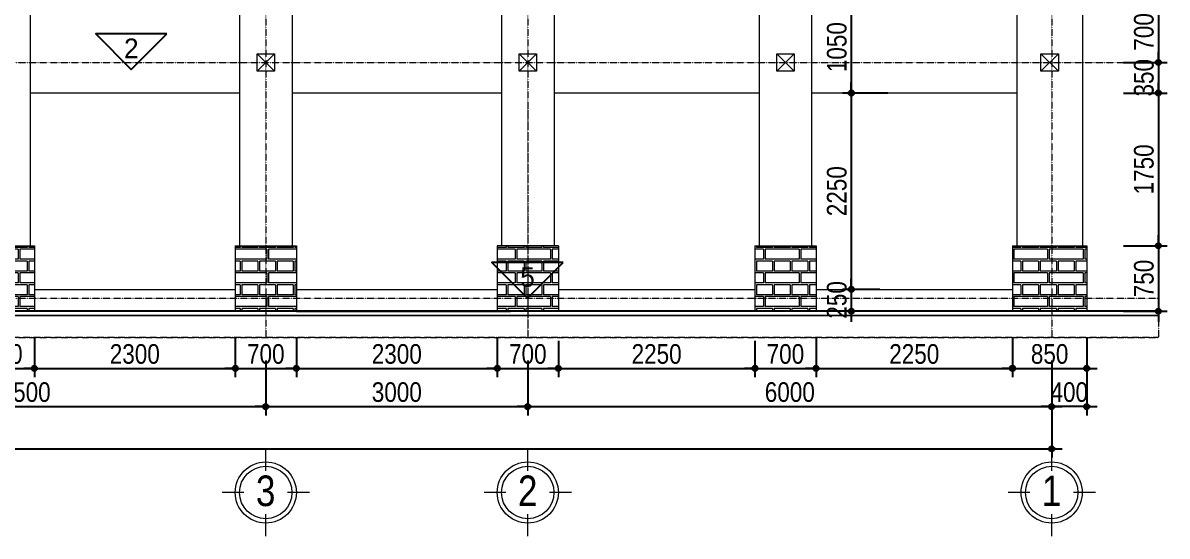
# Model space of a CAD drawing. Header units: millimetres. Extents: x 176 to 38825, y 257 to 17629.
# Drawn here: x 25724 to 38825, y 989 to 6869 of the extents above; entities that cross this region are included whole.
import ezdxf
from ezdxf.enums import TextEntityAlignment as Align

# ---------------------------------------------------------------- set-up
doc = ezdxf.new("R2010")
doc.units = ezdxf.units.MM
doc.linetypes.add('ACAD_ISO10W100', pattern=[18, 12, -3, 0, -3])
doc.linetypes.add('DASHED2', pattern=[0.375, 0.25, -0.125])
for name, color, linetype in [('DIM', 1, 'Continuous'), ('HATCH', 8, 'Continuous'), ('HATCHNGOI', 22, 'Continuous'), ('TAGS', 60, 'Continuous'), ('TUONG', 131, 'Continuous')]:
    doc.layers.add(name, color=color, linetype=linetype)
for name, color, linetype, lineweight in [('HACHT', 8, 'Continuous', 5), ('NET-THAY', 2, 'Continuous', 13), ('TEN TRUC', 3, 'Continuous', 18), ('TRUC', 24, 'Continuous', 0)]:
    doc.layers.add(name, color=color, linetype=linetype, lineweight=lineweight)
doc.styles.add('AVO', font='')
doc.styles.add('HEL-CONDENSE', font='')
doc.styles.get("Standard").update_dxf_attribs({"font": 'arial.ttf'})
doc.styles.add('VNI-HELVE-CONDENSEN', font='')
doc.styles.get('AVO').set_extended_font_data('VNI-Avo')
doc.styles.get('HEL-CONDENSE').set_extended_font_data('VNI-Helve-Condense')
doc.styles.get('VNI-HELVE-CONDENSEN').set_extended_font_data('VNI-Helve-Condense')
doc.dimstyles.new('D100', dxfattribs={"dimtxt": 225, "dimasz": 1.2, "dimexe": 100, "dimexo": 0, "dimgap": 50, "dimtad": 1, "dimdec": 0, "dimzin": 13, "dimdsep": 46, "dimtxsty": 'HEL-CONDENSE', "dimblk": 'D50', "dimcen": 0, "dimclrd": 1, "dimclre": 1, "dimclrt": 7, "dimadec": 0, "dimazin": 0, "dimtfac": 1, "dimtdec": 0, "dimtmove": 0, "dimatfit": 3, "dimldrblk": 'D50', "dimfxl": 1, "dimtolj": 1, "dimtzin": 13, "dimarcsym": 0})
doc.dimstyles.get("Standard").update_dxf_attribs({"dimtxt": 0.18, "dimasz": 0.18, "dimexe": 0.18, "dimexo": 0.0625, "dimgap": 0.09, "dimtad": 0, "dimtih": 1, "dimtoh": 1, "dimdec": 4, "dimzin": 0, "dimdsep": 46, "dimtxsty": 'Standard', "dimcen": 0.09, "dimadec": 0, "dimazin": 0, "dimtfac": 1, "dimtdec": 4, "dimtofl": 0, "dimtmove": 0, "dimatfit": 3, "dimfxl": 1, "dimtolj": 1, "dimtzin": 0, "dimarcsym": 0})
pattern_1 = [(180, (-1293097.7, -244202.06), (-3e-14, -270.968), [387.35, -19.05]), (180, (-1293097.7, -244316.36), (-3e-14, -270.968), [387.35, -19.05]), (180, (-1293199.3, -244337.54), (-3e-14, -270.968), [184.15, -19.05]), (180, (-1293199.3, -244451.84), (-3e-14, -270.968), [184.15, -19.05]), (270, (-1293097.7, -244202.06), (406.4, -7e-14), [114.3, -156.6672]), (270, (-1293078.66, -244202.06), (406.4, -7e-14), [114.3, -156.6672]), (270, (-1293199.31, -244337.54), (203.2, -4e-14), [114.3, -156.6672]), (270, (-1293180.26, -244337.54), (203.2, -4e-14), [114.3, -156.6672])]

# ---------------------------------------------------------------- blocks, each defined once
blk = doc.blocks.new('D50')
at = {"layer": 'DIM'}
blk.add_hatch(color=256, dxfattribs=at).paths.add_polyline_path([(25, 0, 1), (-25, 0, 1)])
blk.add_line((25, 0), (100, 0), dxfattribs=at)
blk.add_circle((0, 0), 25, dxfattribs=at)
blk = doc.blocks.new('*D141')
at = {"layer": 'DEFPOINTS', "color": 0, "transparency": 16777216}
for p in [(23005, 3002), (28505, 3002), (28505, 2473)]:
    blk.add_point(p, dxfattribs=at)
at = {"layer": 'DIM', "color": 1, "lineweight": -2, "transparency": 16777216}
for p, q in [((23005, 3002), (23005, 2373)), ((28505, 3002), (28505, 2373)), ((23006, 2473), (28504, 2473))]:
    blk.add_line(p, q, dxfattribs=at)
at = {"layer": 'DIM', "color": 1, "lineweight": -2, "transparency": 16777216, "xscale": 1.199999999999999, "yscale": 1.199999999999999, "zscale": 1.199999999999999, "rotation": 180}
blk.add_blockref('D50', (23005, 2473), dxfattribs=at)
at = {"layer": 'DIM', "color": 1, "lineweight": -2, "transparency": 16777216, "xscale": 1.199999999999999, "yscale": 1.199999999999999, "zscale": 1.199999999999999}
blk.add_blockref('D50', (28505, 2473), dxfattribs=at)
at = {"layer": 'DIM', "color": 7, "transparency": 16777216, "insert": (25755, 2638), "char_height": 225, "attachment_point": 5, "style": 'HEL-CONDENSE'}
blk.add_mtext('\\A1;5500', dxfattribs=at)
blk = doc.blocks.new('*D142')
at = {"layer": 'DEFPOINTS', "color": 0, "transparency": 16777216}
for p in [(28505, 3002), (31505, 3002), (31505, 2473)]:
    blk.add_point(p, dxfattribs=at)
at = {"layer": 'DIM', "color": 1, "lineweight": -2, "transparency": 16777216}
for p, q in [((28505, 3002), (28505, 2373)), ((31505, 3002), (31505, 2373)), ((28506, 2473), (31504, 2473))]:
    blk.add_line(p, q, dxfattribs=at)
at = {"layer": 'DIM', "color": 1, "lineweight": -2, "transparency": 16777216, "xscale": 1.199999999999999, "yscale": 1.199999999999999, "zscale": 1.199999999999999, "rotation": 180}
blk.add_blockref('D50', (28505, 2473), dxfattribs=at)
at = {"layer": 'DIM', "color": 1, "lineweight": -2, "transparency": 16777216, "xscale": 1.199999999999999, "yscale": 1.199999999999999, "zscale": 1.199999999999999}
blk.add_blockref('D50', (31505, 2473), dxfattribs=at)
at = {"layer": 'DIM', "color": 7, "transparency": 16777216, "insert": (30005, 2638), "char_height": 225, "attachment_point": 5, "style": 'HEL-CONDENSE'}
blk.add_mtext('\\A1;3000', dxfattribs=at)
blk = doc.blocks.new('*D143')
at = {"layer": 'DEFPOINTS', "color": 0, "transparency": 16777216}
for p in [(31505, 3002), (37505, 3002), (37505, 2473)]:
    blk.add_point(p, dxfattribs=at)
at = {"layer": 'DIM', "color": 1, "lineweight": -2, "transparency": 16777216}
for p, q in [((31505, 3002), (31505, 2373)), ((37505, 3002), (37505, 2373)), ((31506, 2473), (37504, 2473))]:
    blk.add_line(p, q, dxfattribs=at)
at = {"layer": 'DIM', "color": 1, "lineweight": -2, "transparency": 16777216, "xscale": 1.199999999999999, "yscale": 1.199999999999999, "zscale": 1.199999999999999, "rotation": 180}
blk.add_blockref('D50', (31505, 2473), dxfattribs=at)
at = {"layer": 'DIM', "color": 1, "lineweight": -2, "transparency": 16777216, "xscale": 1.199999999999999, "yscale": 1.199999999999999, "zscale": 1.199999999999999}
blk.add_blockref('D50', (37505, 2473), dxfattribs=at)
at = {"layer": 'DIM', "color": 7, "transparency": 16777216, "insert": (34505, 2638), "char_height": 225, "attachment_point": 5, "style": 'HEL-CONDENSE'}
blk.add_mtext('\\A1;6000', dxfattribs=at)
blk = doc.blocks.new('*D144')
at = {"layer": 'DEFPOINTS', "color": 0, "transparency": 16777216}
for p in [(4505, 3002), (37505, 3002), (37505, 1989)]:
    blk.add_point(p, dxfattribs=at)
at = {"layer": 'DIM', "color": 1, "lineweight": -2, "transparency": 16777216}
for p, q in [((4505, 3002), (4505, 1889)), ((37505, 3002), (37505, 1889)), ((4506, 1989), (37504, 1989))]:
    blk.add_line(p, q, dxfattribs=at)
at = {"layer": 'DIM', "color": 1, "lineweight": -2, "transparency": 16777216, "xscale": 1.199999999999999, "yscale": 1.199999999999999, "zscale": 1.199999999999999, "rotation": 180}
blk.add_blockref('D50', (4505, 1989), dxfattribs=at)
at = {"layer": 'DIM', "color": 1, "lineweight": -2, "transparency": 16777216, "xscale": 1.199999999999999, "yscale": 1.199999999999999, "zscale": 1.199999999999999}
blk.add_blockref('D50', (37505, 1989), dxfattribs=at)
at = {"layer": 'DIM', "color": 7, "transparency": 16777216, "insert": (21005, 2154), "char_height": 225, "attachment_point": 5, "style": 'HEL-CONDENSE'}
blk.add_mtext('\\A1;33000', dxfattribs=at)
blk = doc.blocks.new('A$C206177D3')
at = {"layer": 'TEN TRUC', "ltscale": 1000}
for p, q in [((-37, 240), (-37, 490)), ((-287, -10), (-537, -10)), ((463, -10), (213, -10)), ((-37, -510), (-37, -260))]:
    blk.add_line(p, q, dxfattribs=at)
blk.add_circle((-37, -10), 350, dxfattribs=at)
at = {"layer": 'TEN TRUC', "color": 254, "ltscale": 1000}
blk.add_circle((-37, -10), 300, dxfattribs=at)
blk = doc.blocks.new('*D153')
at = {"layer": 'DEFPOINTS', "color": 0, "transparency": 16777216}
for p in [(37505, 3002), (37905, 3002), (37505, 2473)]:
    blk.add_point(p, dxfattribs=at)
at = {"layer": 'HATCHNGOI', "color": 1, "lineweight": -2, "transparency": 16777216}
for p, q in [((37505, 3002), (37505, 2373)), ((37905, 3002), (37905, 2373)), ((37904, 2473), (37506, 2473))]:
    blk.add_line(p, q, dxfattribs=at)
at = {"layer": 'HATCHNGOI', "color": 1, "lineweight": -2, "transparency": 16777216, "xscale": 1.199999999999999, "yscale": 1.199999999999999, "zscale": 1.199999999999999, "rotation": 180}
blk.add_blockref('D50', (37505, 2473), dxfattribs=at)
at = {"layer": 'HATCHNGOI', "color": 1, "lineweight": -2, "transparency": 16777216, "xscale": 1.199999999999999, "yscale": 1.199999999999999, "zscale": 1.199999999999999}
blk.add_blockref('D50', (37905, 2473), dxfattribs=at)
at = {"layer": 'HATCHNGOI', "color": 7, "transparency": 16777216, "insert": (37705, 2638), "char_height": 225, "attachment_point": 5, "style": 'HEL-CONDENSE'}
blk.add_mtext('\\A1;400', dxfattribs=at)
blk = doc.blocks.new('*D178')
at = {"layer": 'DEFPOINTS', "color": 0, "linetype": 'Continuous', "transparency": 16777216}
for p in [(25155, 3266), (25855, 3266), (25855, 2911)]:
    blk.add_point(p, dxfattribs=at)
at = {"layer": 'DIM', "color": 1, "linetype": 'Continuous', "lineweight": -2, "transparency": 16777216}
for p, q in [((25155, 3266), (25155, 2811)), ((25855, 3266), (25855, 2811)), ((25156, 2911), (25854, 2911))]:
    blk.add_line(p, q, dxfattribs=at)
at = {"layer": 'DIM', "color": 1, "linetype": 'Continuous', "lineweight": -2, "transparency": 16777216, "xscale": 1.199999999999999, "yscale": 1.199999999999999, "zscale": 1.199999999999999, "rotation": 180}
blk.add_blockref('D50', (25155, 2911), dxfattribs=at)
at = {"layer": 'DIM', "color": 1, "linetype": 'Continuous', "lineweight": -2, "transparency": 16777216, "xscale": 1.199999999999999, "yscale": 1.199999999999999, "zscale": 1.199999999999999}
blk.add_blockref('D50', (25855, 2911), dxfattribs=at)
at = {"layer": 'DIM', "color": 7, "linetype": 'Continuous', "transparency": 16777216, "insert": (25505, 3075), "char_height": 225, "attachment_point": 5, "style": 'HEL-CONDENSE'}
blk.add_mtext('\\A1;700', dxfattribs=at)
blk = doc.blocks.new('*D179')
at = {"layer": 'DEFPOINTS', "color": 0, "linetype": 'Continuous', "transparency": 16777216}
for p in [(25855, 3266), (28155, 3266), (28155, 2911)]:
    blk.add_point(p, dxfattribs=at)
at = {"layer": 'DIM', "color": 1, "linetype": 'Continuous', "lineweight": -2, "transparency": 16777216}
for p, q in [((25855, 3266), (25855, 2811)), ((28155, 3266), (28155, 2811)), ((25856, 2911), (28154, 2911))]:
    blk.add_line(p, q, dxfattribs=at)
at = {"layer": 'DIM', "color": 1, "linetype": 'Continuous', "lineweight": -2, "transparency": 16777216, "xscale": 1.199999999999999, "yscale": 1.199999999999999, "zscale": 1.199999999999999, "rotation": 180}
blk.add_blockref('D50', (25855, 2911), dxfattribs=at)
at = {"layer": 'DIM', "color": 1, "linetype": 'Continuous', "lineweight": -2, "transparency": 16777216, "xscale": 1.199999999999999, "yscale": 1.199999999999999, "zscale": 1.199999999999999}
blk.add_blockref('D50', (28155, 2911), dxfattribs=at)
at = {"layer": 'DIM', "color": 7, "linetype": 'Continuous', "transparency": 16777216, "insert": (27005, 3075), "char_height": 225, "attachment_point": 5, "style": 'HEL-CONDENSE'}
blk.add_mtext('\\A1;2300', dxfattribs=at)
blk = doc.blocks.new('*D180')
at = {"layer": 'DEFPOINTS', "color": 0, "linetype": 'Continuous', "transparency": 16777216}
for p in [(28155, 3266), (28855, 3266), (28855, 2911)]:
    blk.add_point(p, dxfattribs=at)
at = {"layer": 'DIM', "color": 1, "linetype": 'Continuous', "lineweight": -2, "transparency": 16777216}
for p, q in [((28155, 3266), (28155, 2811)), ((28855, 3266), (28855, 2811)), ((28156, 2911), (28854, 2911))]:
    blk.add_line(p, q, dxfattribs=at)
at = {"layer": 'DIM', "color": 1, "linetype": 'Continuous', "lineweight": -2, "transparency": 16777216, "xscale": 1.199999999999999, "yscale": 1.199999999999999, "zscale": 1.199999999999999, "rotation": 180}
blk.add_blockref('D50', (28155, 2911), dxfattribs=at)
at = {"layer": 'DIM', "color": 1, "linetype": 'Continuous', "lineweight": -2, "transparency": 16777216, "xscale": 1.199999999999999, "yscale": 1.199999999999999, "zscale": 1.199999999999999}
blk.add_blockref('D50', (28855, 2911), dxfattribs=at)
at = {"layer": 'DIM', "color": 7, "linetype": 'Continuous', "transparency": 16777216, "insert": (28505, 3075), "char_height": 225, "attachment_point": 5, "style": 'HEL-CONDENSE'}
blk.add_mtext('\\A1;700', dxfattribs=at)
blk = doc.blocks.new('*D181')
at = {"layer": 'DEFPOINTS', "color": 0, "linetype": 'Continuous', "transparency": 16777216}
for p in [(28855, 3266), (31155, 3266), (31155, 2911)]:
    blk.add_point(p, dxfattribs=at)
at = {"layer": 'DIM', "color": 1, "linetype": 'Continuous', "lineweight": -2, "transparency": 16777216}
for p, q in [((28855, 3266), (28855, 2811)), ((31155, 3266), (31155, 2811)), ((28856, 2911), (31154, 2911))]:
    blk.add_line(p, q, dxfattribs=at)
at = {"layer": 'DIM', "color": 1, "linetype": 'Continuous', "lineweight": -2, "transparency": 16777216, "xscale": 1.199999999999999, "yscale": 1.199999999999999, "zscale": 1.199999999999999, "rotation": 180}
blk.add_blockref('D50', (28855, 2911), dxfattribs=at)
at = {"layer": 'DIM', "color": 1, "linetype": 'Continuous', "lineweight": -2, "transparency": 16777216, "xscale": 1.199999999999999, "yscale": 1.199999999999999, "zscale": 1.199999999999999}
blk.add_blockref('D50', (31155, 2911), dxfattribs=at)
at = {"layer": 'DIM', "color": 7, "linetype": 'Continuous', "transparency": 16777216, "insert": (30005, 3075), "char_height": 225, "attachment_point": 5, "style": 'HEL-CONDENSE'}
blk.add_mtext('\\A1;2300', dxfattribs=at)
blk = doc.blocks.new('*D182')
at = {"layer": 'DEFPOINTS', "color": 0, "linetype": 'Continuous', "transparency": 16777216}
for p in [(31155, 3266), (31855, 3227), (31855, 2911)]:
    blk.add_point(p, dxfattribs=at)
at = {"layer": 'DIM', "color": 1, "linetype": 'Continuous', "lineweight": -2, "transparency": 16777216}
for p, q in [((31155, 3266), (31155, 2811)), ((31855, 3227), (31855, 2811)), ((31156, 2911), (31854, 2911))]:
    blk.add_line(p, q, dxfattribs=at)
at = {"layer": 'DIM', "color": 1, "linetype": 'Continuous', "lineweight": -2, "transparency": 16777216, "xscale": 1.199999999999999, "yscale": 1.199999999999999, "zscale": 1.199999999999999, "rotation": 180}
blk.add_blockref('D50', (31155, 2911), dxfattribs=at)
at = {"layer": 'DIM', "color": 1, "linetype": 'Continuous', "lineweight": -2, "transparency": 16777216, "xscale": 1.199999999999999, "yscale": 1.199999999999999, "zscale": 1.199999999999999}
blk.add_blockref('D50', (31855, 2911), dxfattribs=at)
at = {"layer": 'DIM', "color": 7, "linetype": 'Continuous', "transparency": 16777216, "insert": (31505, 3075), "char_height": 225, "attachment_point": 5, "style": 'HEL-CONDENSE'}
blk.add_mtext('\\A1;700', dxfattribs=at)
blk = doc.blocks.new('*D183')
at = {"layer": 'DEFPOINTS', "color": 0, "linetype": 'Continuous', "transparency": 16777216}
for p in [(31855, 3227), (34105, 3227), (34105, 2911)]:
    blk.add_point(p, dxfattribs=at)
at = {"layer": 'DIM', "color": 1, "linetype": 'Continuous', "lineweight": -2, "transparency": 16777216}
for p, q in [((31855, 3227), (31855, 2811)), ((34105, 3227), (34105, 2811)), ((31856, 2911), (34104, 2911))]:
    blk.add_line(p, q, dxfattribs=at)
at = {"layer": 'DIM', "color": 1, "linetype": 'Continuous', "lineweight": -2, "transparency": 16777216, "xscale": 1.199999999999999, "yscale": 1.199999999999999, "zscale": 1.199999999999999, "rotation": 180}
blk.add_blockref('D50', (31855, 2911), dxfattribs=at)
at = {"layer": 'DIM', "color": 1, "linetype": 'Continuous', "lineweight": -2, "transparency": 16777216, "xscale": 1.199999999999999, "yscale": 1.199999999999999, "zscale": 1.199999999999999}
blk.add_blockref('D50', (34105, 2911), dxfattribs=at)
at = {"layer": 'DIM', "color": 7, "linetype": 'Continuous', "transparency": 16777216, "insert": (32980, 3075), "char_height": 225, "attachment_point": 5, "style": 'HEL-CONDENSE'}
blk.add_mtext('\\A1;2250', dxfattribs=at)
blk = doc.blocks.new('*D184')
at = {"layer": 'DEFPOINTS', "color": 0, "linetype": 'Continuous', "transparency": 16777216}
for p in [(34105, 3227), (34805, 3266), (34805, 2911)]:
    blk.add_point(p, dxfattribs=at)
at = {"layer": 'DIM', "color": 1, "linetype": 'Continuous', "lineweight": -2, "transparency": 16777216}
for p, q in [((34105, 3227), (34105, 2811)), ((34805, 3266), (34805, 2811)), ((34106, 2911), (34804, 2911))]:
    blk.add_line(p, q, dxfattribs=at)
at = {"layer": 'DIM', "color": 1, "linetype": 'Continuous', "lineweight": -2, "transparency": 16777216, "xscale": 1.199999999999999, "yscale": 1.199999999999999, "zscale": 1.199999999999999, "rotation": 180}
blk.add_blockref('D50', (34105, 2911), dxfattribs=at)
at = {"layer": 'DIM', "color": 1, "linetype": 'Continuous', "lineweight": -2, "transparency": 16777216, "xscale": 1.199999999999999, "yscale": 1.199999999999999, "zscale": 1.199999999999999}
blk.add_blockref('D50', (34805, 2911), dxfattribs=at)
at = {"layer": 'DIM', "color": 7, "linetype": 'Continuous', "transparency": 16777216, "insert": (34455, 3075), "char_height": 225, "attachment_point": 5, "style": 'HEL-CONDENSE'}
blk.add_mtext('\\A1;700', dxfattribs=at)
blk = doc.blocks.new('*D185')
at = {"layer": 'DEFPOINTS', "color": 0, "linetype": 'Continuous', "transparency": 16777216}
for p in [(34805, 3266), (37055, 3266), (37055, 2911)]:
    blk.add_point(p, dxfattribs=at)
at = {"layer": 'DIM', "color": 1, "linetype": 'Continuous', "lineweight": -2, "transparency": 16777216}
for p, q in [((34805, 3266), (34805, 2811)), ((37055, 3266), (37055, 2811)), ((34806, 2911), (37054, 2911))]:
    blk.add_line(p, q, dxfattribs=at)
at = {"layer": 'DIM', "color": 1, "linetype": 'Continuous', "lineweight": -2, "transparency": 16777216, "xscale": 1.199999999999999, "yscale": 1.199999999999999, "zscale": 1.199999999999999, "rotation": 180}
blk.add_blockref('D50', (34805, 2911), dxfattribs=at)
at = {"layer": 'DIM', "color": 1, "linetype": 'Continuous', "lineweight": -2, "transparency": 16777216, "xscale": 1.199999999999999, "yscale": 1.199999999999999, "zscale": 1.199999999999999}
blk.add_blockref('D50', (37055, 2911), dxfattribs=at)
at = {"layer": 'DIM', "color": 7, "linetype": 'Continuous', "transparency": 16777216, "insert": (35930, 3075), "char_height": 225, "attachment_point": 5, "style": 'HEL-CONDENSE'}
blk.add_mtext('\\A1;2250', dxfattribs=at)
blk = doc.blocks.new('*D186')
at = {"layer": 'DEFPOINTS', "color": 0, "linetype": 'Continuous', "transparency": 16777216}
for p in [(37055, 3266), (37905, 3266), (37905, 2911)]:
    blk.add_point(p, dxfattribs=at)
at = {"layer": 'DIM', "color": 1, "linetype": 'Continuous', "lineweight": -2, "transparency": 16777216}
for p, q in [((37055, 3266), (37055, 2811)), ((37905, 3266), (37905, 2811)), ((37056, 2911), (37904, 2911))]:
    blk.add_line(p, q, dxfattribs=at)
at = {"layer": 'DIM', "color": 1, "linetype": 'Continuous', "lineweight": -2, "transparency": 16777216, "xscale": 1.199999999999999, "yscale": 1.199999999999999, "zscale": 1.199999999999999, "rotation": 180}
blk.add_blockref('D50', (37055, 2911), dxfattribs=at)
at = {"layer": 'DIM', "color": 1, "linetype": 'Continuous', "lineweight": -2, "transparency": 16777216, "xscale": 1.199999999999999, "yscale": 1.199999999999999, "zscale": 1.199999999999999}
blk.add_blockref('D50', (37905, 2911), dxfattribs=at)
at = {"layer": 'DIM', "color": 7, "linetype": 'Continuous', "transparency": 16777216, "insert": (37480, 3075), "char_height": 225, "attachment_point": 5, "style": 'HEL-CONDENSE'}
blk.add_mtext('\\A1;850', dxfattribs=at)
blk = doc.blocks.new('*D241')
at = {"layer": 'DEFPOINTS', "color": 0, "linetype": 'Continuous', "transparency": 16777216}
for p in [(35423, 7116), (35209, 6066), (35626, 6066)]:
    blk.add_point(p, dxfattribs=at)
at = {"layer": 'DIM', "color": 1, "linetype": 'Continuous', "lineweight": -2, "transparency": 16777216}
for p, q in [((35423, 7116), (35109, 7116)), ((35209, 7115), (35209, 6068)), ((35626, 6066), (35109, 6066))]:
    blk.add_line(p, q, dxfattribs=at)
at = {"layer": 'DIM', "color": 1, "linetype": 'Continuous', "lineweight": -2, "transparency": 16777216, "xscale": 1.199999999999999, "yscale": 1.199999999999999, "zscale": 1.199999999999999}
for p, rotation in [((35209, 7116), 90), ((35209, 6066), 270)]:
    blk.add_blockref('D50', p, dxfattribs=dict(at, rotation=rotation))
at = {"layer": 'DIM', "color": 7, "linetype": 'Continuous', "transparency": 16777216, "insert": (35044, 6591), "char_height": 225, "attachment_point": 5, "rotation": 90, "style": 'HEL-CONDENSE'}
blk.add_mtext('\\A1;1050', dxfattribs=at)
blk = doc.blocks.new('*D242')
at = {"layer": 'DEFPOINTS', "color": 0, "linetype": 'Continuous', "transparency": 16777216}
for p in [(35626, 6066), (35209, 3816), (35535, 3816)]:
    blk.add_point(p, dxfattribs=at)
at = {"layer": 'DIM', "color": 1, "linetype": 'Continuous', "lineweight": -2, "transparency": 16777216}
for p, q in [((35626, 6066), (35109, 6066)), ((35209, 6065), (35209, 3818)), ((35535, 3816), (35109, 3816))]:
    blk.add_line(p, q, dxfattribs=at)
at = {"layer": 'DIM', "color": 1, "linetype": 'Continuous', "lineweight": -2, "transparency": 16777216, "xscale": 1.199999999999999, "yscale": 1.199999999999999, "zscale": 1.199999999999999}
for p, rotation in [((35209, 6066), 90), ((35209, 3816), 270)]:
    blk.add_blockref('D50', p, dxfattribs=dict(at, rotation=rotation))
at = {"layer": 'DIM', "color": 7, "linetype": 'Continuous', "transparency": 16777216, "insert": (35044, 4941), "char_height": 225, "attachment_point": 5, "rotation": 90, "style": 'HEL-CONDENSE'}
blk.add_mtext('\\A1;2250', dxfattribs=at)
blk = doc.blocks.new('*D243')
at = {"layer": 'DEFPOINTS', "color": 0, "linetype": 'Continuous', "transparency": 16777216}
for p in [(35535, 3816), (35209, 3566), (35603, 3566)]:
    blk.add_point(p, dxfattribs=at)
at = {"layer": 'DIM', "color": 1, "linetype": 'Continuous', "lineweight": -2, "transparency": 16777216}
for p, q in [((35535, 3816), (35109, 3816)), ((35209, 3815), (35209, 3568)), ((35603, 3566), (35109, 3566))]:
    blk.add_line(p, q, dxfattribs=at)
at = {"layer": 'DIM', "color": 1, "linetype": 'Continuous', "lineweight": -2, "transparency": 16777216, "xscale": 1.199999999999999, "yscale": 1.199999999999999, "zscale": 1.199999999999999}
for p, rotation in [((35209, 3816), 90), ((35209, 3566), 270)]:
    blk.add_blockref('D50', p, dxfattribs=dict(at, rotation=rotation))
at = {"layer": 'DIM', "color": 7, "linetype": 'Continuous', "transparency": 16777216, "insert": (35044, 3696), "char_height": 225, "attachment_point": 5, "rotation": 90, "style": 'HEL-CONDENSE'}
blk.add_mtext('\\A1;250', dxfattribs=at)
blk = doc.blocks.new('*D244')
at = {"layer": 'DEFPOINTS', "color": 0, "linetype": 'Continuous', "transparency": 16777216}
for p in [(38325, 7116), (38325, 6416), (38725, 6416)]:
    blk.add_point(p, dxfattribs=at)
at = {"layer": 'DIM', "color": 1, "linetype": 'Continuous', "lineweight": -2, "transparency": 16777216}
for p, q in [((38325, 7116), (38825, 7116)), ((38725, 7115), (38725, 6418)), ((38325, 6416), (38825, 6416))]:
    blk.add_line(p, q, dxfattribs=at)
at = {"layer": 'DIM', "color": 1, "linetype": 'Continuous', "lineweight": -2, "transparency": 16777216, "xscale": 1.199999999999999, "yscale": 1.199999999999999, "zscale": 1.199999999999999}
for p, rotation in [((38725, 7116), 90), ((38725, 6416), 270)]:
    blk.add_blockref('D50', p, dxfattribs=dict(at, rotation=rotation))
at = {"layer": 'DIM', "color": 7, "linetype": 'Continuous', "transparency": 16777216, "insert": (38560, 6766), "char_height": 225, "attachment_point": 5, "rotation": 90, "style": 'HEL-CONDENSE'}
blk.add_mtext('\\A1;700', dxfattribs=at)
blk = doc.blocks.new('*D249')
at = {"layer": 'DEFPOINTS', "color": 0, "linetype": 'Continuous', "transparency": 16777216}
for p in [(38325, 6066), (38325, 4316), (38725, 4316)]:
    blk.add_point(p, dxfattribs=at)
at = {"layer": 'DIM', "color": 1, "linetype": 'Continuous', "lineweight": -2, "transparency": 16777216}
for p, q in [((38325, 6066), (38825, 6066)), ((38725, 6065), (38725, 4318)), ((38325, 4316), (38825, 4316))]:
    blk.add_line(p, q, dxfattribs=at)
at = {"layer": 'DIM', "color": 1, "linetype": 'Continuous', "lineweight": -2, "transparency": 16777216, "xscale": 1.199999999999999, "yscale": 1.199999999999999, "zscale": 1.199999999999999}
for p, rotation in [((38725, 6066), 90), ((38725, 4316), 270)]:
    blk.add_blockref('D50', p, dxfattribs=dict(at, rotation=rotation))
at = {"layer": 'DIM', "color": 7, "linetype": 'Continuous', "transparency": 16777216, "insert": (38560, 5191), "char_height": 225, "attachment_point": 5, "rotation": 90, "style": 'HEL-CONDENSE'}
blk.add_mtext('\\A1;1750', dxfattribs=at)
blk = doc.blocks.new('*D250')
at = {"layer": 'DEFPOINTS', "color": 0, "linetype": 'Continuous', "transparency": 16777216}
for p in [(38325, 4316), (38325, 3566), (38725, 3566)]:
    blk.add_point(p, dxfattribs=at)
at = {"layer": 'DIM', "color": 1, "linetype": 'Continuous', "lineweight": -2, "transparency": 16777216}
for p, q in [((38325, 4316), (38825, 4316)), ((38725, 4315), (38725, 3568)), ((38325, 3566), (38825, 3566))]:
    blk.add_line(p, q, dxfattribs=at)
at = {"layer": 'DIM', "color": 1, "linetype": 'Continuous', "lineweight": -2, "transparency": 16777216, "xscale": 1.199999999999999, "yscale": 1.199999999999999, "zscale": 1.199999999999999}
for p, rotation in [((38725, 4316), 90), ((38725, 3566), 270)]:
    blk.add_blockref('D50', p, dxfattribs=dict(at, rotation=rotation))
at = {"layer": 'DIM', "color": 7, "linetype": 'Continuous', "transparency": 16777216, "insert": (38560, 3941), "char_height": 225, "attachment_point": 5, "rotation": 90, "style": 'HEL-CONDENSE'}
blk.add_mtext('\\A1;750', dxfattribs=at)
blk = doc.blocks.new('*D255')
at = {"layer": 'DEFPOINTS', "color": 0, "linetype": 'Continuous', "transparency": 16777216}
for p in [(38325, 6416), (38325, 6066), (38725, 6066)]:
    blk.add_point(p, dxfattribs=at)
at = {"layer": 'DIM', "color": 1, "linetype": 'Continuous', "lineweight": -2, "transparency": 16777216}
for p, q in [((38325, 6416), (38825, 6416)), ((38725, 6415), (38725, 6068)), ((38325, 6066), (38825, 6066))]:
    blk.add_line(p, q, dxfattribs=at)
at = {"layer": 'DIM', "color": 1, "linetype": 'Continuous', "lineweight": -2, "transparency": 16777216, "xscale": 1.199999999999999, "yscale": 1.199999999999999, "zscale": 1.199999999999999}
for p, rotation in [((38725, 6416), 90), ((38725, 6066), 270)]:
    blk.add_blockref('D50', p, dxfattribs=dict(at, rotation=rotation))
at = {"layer": 'DIM', "color": 7, "linetype": 'Continuous', "transparency": 16777216, "insert": (38560, 6241), "char_height": 225, "attachment_point": 5, "rotation": 90, "style": 'HEL-CONDENSE'}
blk.add_mtext('\\A1;350', dxfattribs=at)
blk = doc.blocks.new('TUONG-NAM')
at = {"layer": 'TAGS'}
blk.add_lwpolyline([(-453, -453), (453, -453), (0, 0)], close=True, dxfattribs=at)
at = {"layer": 'TAGS', "linetype": 'Continuous', "style": 'AVO'}
blk.add_attdef('KH-TUONG', text='', height=250, dxfattribs=at).set_placement((0, -269), align=Align.MIDDLE_CENTER)

msp = doc.modelspace()

# ---------------------------------------------------------------- hatches: boundary and pattern name
at = {"layer": 'HACHT'}
h = msp.add_hatch(dxfattribs=at)
h.set_pattern_fill('AR-BRELM', color=256, scale=2, angle=180, style=0)
h.set_pattern_definition(pattern_1)
h.paths.add_polyline_path([(25155.168, 4316.449), (25155.168, 3566.449), (25855.168, 3566.449), (25855.168, 4316.449)])
h = msp.add_hatch(dxfattribs=at)
h.set_pattern_fill('AR-BRELM', color=256, scale=2, angle=180, style=0)
h.set_pattern_definition(pattern_1)
h.paths.add_polyline_path([(28155.168, 4316.449), (28155.168, 3566.449), (28855.168, 3566.449), (28855.168, 4316.449)])
h = msp.add_hatch(dxfattribs=at)
h.set_pattern_fill('AR-BRELM', color=256, scale=2, angle=180, style=0)
h.set_pattern_definition(pattern_1)
h.paths.add_polyline_path([(31155.168, 4316.449), (31155.168, 3566.449), (31855.168, 3566.449), (31855.168, 4316.449)])
h = msp.add_hatch(dxfattribs=at)
h.set_pattern_fill('AR-BRELM', color=256, scale=2, angle=180, style=0)
h.set_pattern_definition(pattern_1)
h.paths.add_polyline_path([(34805.168, 3566.449), (34805.168, 4316.449), (34105.168, 4316.449), (34105.168, 3566.449)])
h = msp.add_hatch(dxfattribs=at)
h.set_pattern_fill('AR-BRELM', color=256, scale=2, angle=180, style=0)
h.set_pattern_definition(pattern_1)
h.paths.add_polyline_path([(37905.168, 3716.449), (37905.168, 4316.449), (37455.168, 4316.449), (37455.168, 3716.449)])
h.paths.add_polyline_path([(37055.168, 4316.449), (37055.168, 3716.449), (37455.168, 3716.449), (37455.168, 4316.449)])
h.paths.add_polyline_path([(37055.168, 3716.449), (37055.168, 3566.449), (37455.168, 3566.449), (37455.168, 3716.449)])
h.paths.add_polyline_path([(37905.168, 3566.449), (37905.168, 3716.449), (37455.168, 3716.449), (37455.168, 3566.449)])

# ---------------------------------------------------------------- linework, layer by layer
at = {"layer": 'HATCH'}
msp.add_lwpolyline([(28855.168, 3566.449), (31305.168, 3566.449)], dxfattribs=at)
at = {"layer": 'NET-THAY'}
for p, q in [((25855.168, 3816.449), (28155.168, 3816.449)), ((28855.168, 3816.449), (31155.168, 3816.449)), ((31855.168, 3816.449), (34105.168, 3816.449)), ((34805.168, 3816.449), (37055.168, 3816.449))]:
    msp.add_line(p, q, dxfattribs=at)
for points in [[(25805.168, 13616.449), (25805.168, 4316.449)], [(28205.168, 13616.449), (28205.168, 4316.449)], [(28805.168, 13616.449), (28805.168, 4316.449)], [(31205.168, 13616.449), (31205.168, 4316.449)], [(31805.168, 13616.449), (31805.168, 4316.449)], [(34155.168, 13616.449), (34155.168, 4316.449)], [(34755.168, 13616.449), (34755.168, 4316.449)], [(37105.168, 13616.449), (37105.168, 4316.449)], [(37855.168, 13616.449), (37855.168, 4316.449)], [(28405.168, 6516.449), (28605.168, 6516.449), (28605.168, 6316.449), (28405.168, 6316.449), (28405.168, 6516.449)], [(28605.168, 6516.449), (28405.168, 6316.449)], [(28405.168, 6516.449), (28605.168, 6316.449)], [(31405.168, 6516.449), (31605.168, 6516.449), (31605.168, 6316.449), (31405.168, 6316.449), (31405.168, 6516.449)], [(31605.168, 6516.449), (31405.168, 6316.449)], [(31405.168, 6516.449), (31605.168, 6316.449)], [(34355.168, 6516.449), (34555.168, 6516.449), (34555.168, 6316.449), (34355.168, 6316.449), (34355.168, 6516.449)], [(34555.168, 6516.449), (34355.168, 6316.449)], [(34355.168, 6516.449), (34555.168, 6316.449)], [(37380.168, 6516.449), (37580.168, 6516.449), (37580.168, 6316.449), (37380.168, 6316.449), (37380.168, 6516.449)], [(37580.168, 6516.449), (37380.168, 6316.449)], [(37380.168, 6516.449), (37580.168, 6316.449)], [(25805.168, 6066.449), (28205.168, 6066.449)], [(28805.168, 6066.449), (31205.168, 6066.449)], [(31805.168, 6066.449), (34155.168, 6066.449)], [(34755.168, 6066.449), (37105.168, 6066.449)], [(25155.168, 4316.449), (25855.168, 4316.449)], [(25855.168, 4316.449), (25855.168, 3566.449)], [(28155.168, 4316.449), (28155.168, 3566.449)], [(28155.168, 4316.449), (28855.168, 4316.449)], [(28855.168, 4316.449), (28855.168, 3566.449)], [(31155.168, 4316.449), (31155.168, 3566.449)], [(31855.168, 4316.449), (31155.168, 4316.449)], [(31855.168, 4316.449), (31855.168, 3566.449)], [(34105.168, 4316.449), (34105.168, 3566.449)], [(34105.168, 4316.449), (34805.168, 4316.449)], [(34805.168, 4316.449), (34805.168, 3566.449)], [(37055.168, 4316.449), (37055.168, 3566.449)], [(37055.168, 4316.449), (37905.168, 4316.449)], [(37905.168, 4316.449), (37905.168, 3566.449)], [(28855.168, 3716.449), (28855.168, 3566.449)]]:
    msp.add_lwpolyline(points, dxfattribs=at)
at = {"layer": 'TRUC', "linetype": 'ACAD_ISO10W100', "ltscale": 0.2}
msp.add_lwpolyline([(3256.934, 17629.104), (38725.372, 17629.104), (38725.372, 3266.449), (3256.934, 3266.449)], close=True, dxfattribs=at)
for points in [[(28505.168, 17629.104), (28505.168, 3266.449)], [(31505.168, 17629.104), (31505.168, 3266.449)], [(31505.168, 17629.104), (31505.168, 3266.449)], [(37505.168, 17629.104), (37505.168, 3266.449)], [(3256.934, 6416.449), (38725.372, 6416.449)], [(3256.934, 3716.449), (38725.372, 3716.449)], [(3256.934, 3266.449), (38725.372, 3266.449)]]:
    msp.add_lwpolyline(points, dxfattribs=at)
at = {"layer": 'TRUC', "linetype": 'DASHED2', "ltscale": 0.2}
msp.add_lwpolyline([(31505.168, 5916.449), (31505.168, 3266.449)], dxfattribs=at)
at = {"layer": 'TUONG'}
msp.add_lwpolyline([(38725.372, 3566.449), (3256.934, 3566.449)], dxfattribs=at)
at = {"layer": 'TUONG', "const_width": 20}
msp.add_lwpolyline([(38725.372, 3516.449), (3256.934, 3516.449)], dxfattribs=at)

# ---------------------------------------------------------------- block references
at = {"layer": 'TAGS', "linetype": 'Continuous'}
ref = msp.add_blockref('TUONG-NAM', (26965.247, 6335.246), dxfattribs=dict(at, xscale=0.8999999999068677, yscale=0.9000000000232831, zscale=0.9, rotation=180))
ref.add_attrib('KH-TUONG', '2', dxfattribs={"color": 7, "linetype": 'Continuous', "height": 225, "style": 'AVO'}).set_placement((26964.803, 6577.6), align=Align.MIDDLE_CENTER)
ref = msp.add_blockref('TUONG-NAM', (31502.057, 3715.408), dxfattribs=dict(at, xscale=0.8999999999068677, yscale=0.9000000000232831, zscale=0.9, rotation=180))
ref.add_attrib('KH-TUONG', '5', dxfattribs={"color": 7, "linetype": 'Continuous', "height": 225, "style": 'AVO'}).set_placement((31501.612, 3957.762), align=Align.MIDDLE_CENTER)
at = {"layer": 'TAGS', "ltscale": 1000}
ref = msp.add_blockref('A$C206177D3', (28541.789, 1499.197), dxfattribs=at)
ref.add_attrib('A', '3', dxfattribs={"color": 7, "ltscale": 1000, "height": 350, "style": 'VNI-HELVE-CONDENSEN'}).set_placement((28503.485, 1333.559), align=Align.CENTER)
ref = msp.add_blockref('A$C206177D3', (31541.789, 1499.197), dxfattribs=at)
ref.add_attrib('A', '2', dxfattribs={"color": 7, "ltscale": 1000, "height": 350, "style": 'VNI-HELVE-CONDENSEN'}).set_placement((31503.485, 1333.559), align=Align.CENTER)
ref = msp.add_blockref('A$C206177D3', (37540.589, 1499.197), dxfattribs=at)
ref.add_attrib('A', '1', dxfattribs={"color": 7, "ltscale": 1000, "height": 350, "style": 'VNI-HELVE-CONDENSEN'}).set_placement((37502.285, 1333.559), align=Align.CENTER)

# ---------------------------------------------------------------- dimensions: what is measured, and where the dimension line sits
at = {"layer": 'DIM', "linetype": 'Continuous'}
for base, p1, p2, picture, middle in [((35209.075, 6066.449), (35422.607, 7116.449), (35625.695, 6066.449), '*D241', (35044.175, 6591.449)), ((35209.075, 3816.449), (35625.695, 6066.449), (35534.728, 3816.449), '*D242', (35044.175, 4941.449))]:
    dim = msp.add_linear_dim(base=base, p1=p1, p2=p2, angle=90, dimstyle='D100', override={"dimtmove": 1}, dxfattribs=at)
    dim.commit()
    dim.dimension.update_dxf_attribs({"geometry": picture, "text_midpoint": middle})
for base, p1, p2, picture, middle in [((38725.372, 6416.449), (38325.372, 7116.449), (38325.372, 6416.449), '*D244', (38560.472, 6766.449)), ((38725.372, 4316.449), (38325.372, 6066.449), (38325.372, 4316.449), '*D249', (38560.472, 5191.449)), ((38725.372, 3566.449), (38325.372, 4316.449), (38325.372, 3566.449), '*D250', (38560.472, 3941.449))]:
    dim = msp.add_linear_dim(base=base, p1=p1, p2=p2, angle=90, dimstyle='D100', dxfattribs=at)
    dim.commit()
    dim.dimension.update_dxf_attribs({"geometry": picture, "text_midpoint": middle})
dim = msp.add_linear_dim(base=(38725.372, 6066.449), p1=(38325.372, 6416.449), p2=(38325.372, 6066.449), angle=90, dimstyle='D100', dxfattribs=at)
dim.commit()
dim.dimension.update_dxf_attribs({"geometry": '*D255', "text_midpoint": (38725.372, 6241.449), "dimtype": 160})
dim = msp.add_linear_dim(base=(35209.075, 3566.449), p1=(35534.728, 3816.449), p2=(35603.12, 3566.449), angle=90, dimstyle='D100', override={"dimtmove": 1}, dxfattribs=at)
dim.commit()
dim.dimension.update_dxf_attribs({"geometry": '*D243', "text_midpoint": (35209.075, 3696.449), "dimtype": 160})
for base, p1, p2, picture, middle in [((25855.168, 2910.513), (25155.168, 3266.449), (25855.168, 3266.449), '*D178', (25505.168, 3075.413)), ((28155.168, 2910.513), (25855.168, 3266.449), (28155.168, 3266.449), '*D179', (27005.168, 3075.413)), ((28855.168, 2910.513), (28155.168, 3266.449), (28855.168, 3266.449), '*D180', (28505.168, 3075.413)), ((31155.168, 2910.513), (28855.168, 3266.449), (31155.168, 3266.449), '*D181', (30005.168, 3075.413)), ((31855.168, 2910.513), (31155.168, 3266.449), (31855.168, 3226.986), '*D182', (31505.168, 3075.413)), ((34105.168, 2910.513), (31855.168, 3226.986), (34105.168, 3226.986), '*D183', (32980.168, 3075.413)), ((34805.168, 2910.513), (34105.168, 3226.986), (34805.168, 3266.449), '*D184', (34455.168, 3075.413)), ((37055.168, 2910.513), (34805.168, 3266.449), (37055.168, 3266.449), '*D185', (35930.168, 3075.413)), ((37905.168, 2910.513), (37055.168, 3266.449), (37905.168, 3266.449), '*D186', (37480.168, 3075.413))]:
    dim = msp.add_linear_dim(base=base, p1=p1, p2=p2, dimstyle='D100', override={"dimtmove": 1}, dxfattribs=at)
    dim.commit()
    dim.dimension.update_dxf_attribs({"geometry": picture, "text_midpoint": middle})
at = {"layer": 'DIM'}
dim = msp.add_aligned_dim(p1=(4505.168, 3002.115), p2=(37505.168, 3002.115), distance=-1012.771, dimstyle='D100', dxfattribs=at)
dim.commit()
dim.dimension.update_dxf_attribs({"geometry": '*D144', "text_midpoint": (21005.168, 2154.243)})
for base, p1, p2, picture, middle in [((28505.168, 2472.702), (23005.168, 3002.115), (28505.168, 3002.115), '*D141', (25755.168, 2637.602)), ((31505.168, 2472.702), (28505.168, 3002.115), (31505.168, 3002.115), '*D142', (30005.168, 2637.602)), ((37505.168, 2472.702), (31505.168, 3002.115), (37505.168, 3002.115), '*D143', (34505.168, 2637.602))]:
    dim = msp.add_linear_dim(base=base, p1=p1, p2=p2, angle=180, dimstyle='D100', override={"dimtmove": 1}, dxfattribs=at)
    dim.commit()
    dim.dimension.update_dxf_attribs({"geometry": picture, "text_midpoint": middle})
at = {"layer": 'HATCHNGOI', "color": 14}
dim = msp.add_linear_dim(base=(37505.168, 2472.702), p1=(37905.168, 3002.115), p2=(37505.168, 3002.115), dimstyle='Standard', override={"dimtxt": 225, "dimasz": 1.2, "dimexe": 100, "dimexo": 0, "dimgap": 50, "dimtad": 1, "dimtih": 0, "dimtoh": 0, "dimdec": 2, "dimzin": 13, "dimtxsty": 'HEL-CONDENSE', "dimblk": 'D50', "dimcen": 0, "dimclrd": 1, "dimclre": 1, "dimclrt": 7, "dimtdec": 2, "dimtofl": 1, "dimldrblk": 'D50', "dimtzin": 13}, dxfattribs=at)
dim.commit()
dim.dimension.update_dxf_attribs({"geometry": '*D153', "text_midpoint": (37705.168, 2472.702), "dimtype": 160})

doc.saveas('drawing.dxf')
